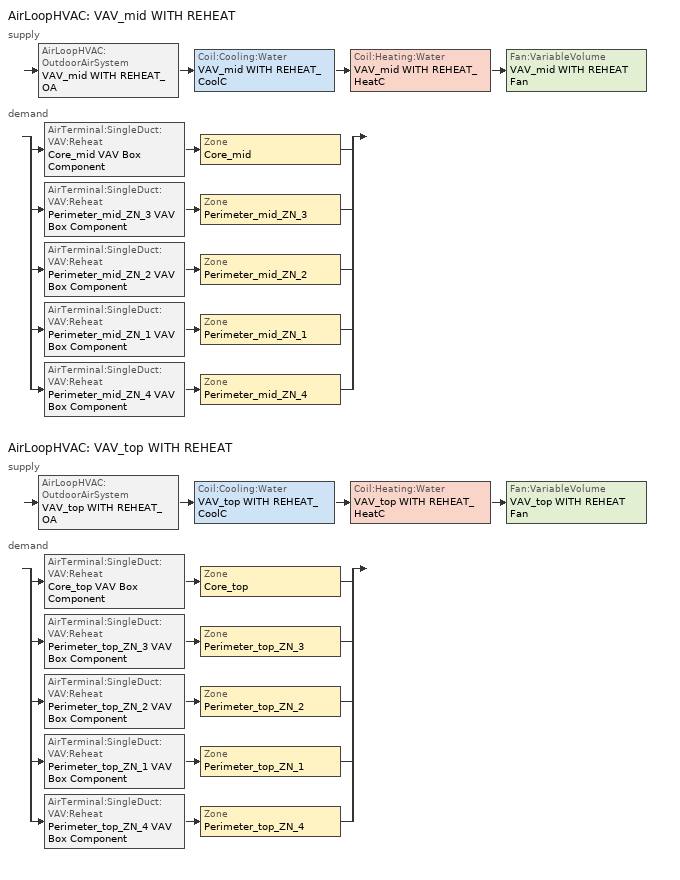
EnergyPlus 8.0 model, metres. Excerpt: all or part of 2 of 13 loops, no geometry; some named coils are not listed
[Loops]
AirLoopHVAC 'VAV_mid WITH REHEAT'
 supply: AirLoopHVAC:OutdoorAirSystem 'VAV_mid WITH REHEAT_OA' > Coil:Cooling:Water 'VAV_mid WITH REHEAT_CoolC' > Coil:Heating:Water 'VAV_mid WITH REHEAT_HeatC' > Fan:VariableVolume 'VAV_mid WITH REHEAT Fan'
 demand: split
  | AirTerminal:SingleDuct:VAV:Reheat 'Core_mid VAV Box Component' > Zone 'Core_mid'
  | AirTerminal:SingleDuct:VAV:Reheat 'Perimeter_mid_ZN_3 VAV Box Component' > Zone 'Perimeter_mid_ZN_3'
  | AirTerminal:SingleDuct:VAV:Reheat 'Perimeter_mid_ZN_2 VAV Box Component' > Zone 'Perimeter_mid_ZN_2'
  | AirTerminal:SingleDuct:VAV:Reheat 'Perimeter_mid_ZN_1 VAV Box Component' > Zone 'Perimeter_mid_ZN_1'
  | AirTerminal:SingleDuct:VAV:Reheat 'Perimeter_mid_ZN_4 VAV Box Component' > Zone 'Perimeter_mid_ZN_4'
AirLoopHVAC 'VAV_top WITH REHEAT'
 supply: AirLoopHVAC:OutdoorAirSystem 'VAV_top WITH REHEAT_OA' > Coil:Cooling:Water 'VAV_top WITH REHEAT_CoolC' > Coil:Heating:Water 'VAV_top WITH REHEAT_HeatC' > Fan:VariableVolume 'VAV_top WITH REHEAT Fan'
 demand: split
  | AirTerminal:SingleDuct:VAV:Reheat 'Core_top VAV Box Component' > Zone 'Core_top'
  | AirTerminal:SingleDuct:VAV:Reheat 'Perimeter_top_ZN_3 VAV Box Component' > Zone 'Perimeter_top_ZN_3'
  | AirTerminal:SingleDuct:VAV:Reheat 'Perimeter_top_ZN_2 VAV Box Component' > Zone 'Perimeter_top_ZN_2'
  | AirTerminal:SingleDuct:VAV:Reheat 'Perimeter_top_ZN_1 VAV Box Component' > Zone 'Perimeter_top_ZN_1'
  | AirTerminal:SingleDuct:VAV:Reheat 'Perimeter_top_ZN_4 VAV Box Component' > Zone 'Perimeter_top_ZN_4'
[Sizing:Zone] Zone Cooling Design Supply Air Temperature Input Method=SupplyAirTemperature; Zone Cooling Design Supply Air Temperature {C}=12.8; Zone Heating Design Supply Air Temperature Input Method=SupplyAirTemperature; Zone Heating Design Supply Air Temperature {C}=40; Zone Cooling Design Supply Air Humidity Ratio {kg-H2O/kg-air}=0.0085; Zone Heating Design Supply Air Humidity Ratio {kg-H2O/kg-air}=0.008; Zone Heating Sizing Factor=0; Zone Cooling Sizing Factor=0; Cooling Design Air Flow Method=DesignDay; Cooling Design Air Flow Rate {m3/s}=0; Cooling Minimum Air Flow {m3/s}=0; Cooling Minimum Air Flow Fraction=0; Heating Design Air Flow Method=DesignDay; Heating Design Air Flow Rate {m3/s}=0
Name | Design Specification Outdoor Air Object
Core_mid | SZ DSOA Core_mid
Core_top | SZ DSOA Core_top
Perimeter_mid_ZN_3 | SZ DSOA Perimeter_mid_ZN_3
Perimeter_mid_ZN_2 | SZ DSOA Perimeter_mid_ZN_2
Perimeter_mid_ZN_1 | SZ DSOA Perimeter_mid_ZN_1
Perimeter_mid_ZN_4 | SZ DSOA Perimeter_mid_ZN_4
Perimeter_top_ZN_3 | SZ DSOA Perimeter_top_ZN_3
Perimeter_top_ZN_2 | SZ DSOA Perimeter_top_ZN_2
Perimeter_top_ZN_1 | SZ DSOA Perimeter_top_ZN_1
Perimeter_top_ZN_4 | SZ DSOA Perimeter_top_ZN_4
[DesignSpecification:OutdoorAir]
Name | Outdoor Air Method | outside air flow per zone area {m3/s-m2} | Outdoor Air Flow per Zone {m3/s} | Zone Outdoor Air Method | Outdoor Air Flow per Person {m3/s-person} | Outdoor Air Flow per Zone Floor Area {m3/s-m2}
SZ DSOA Core_mid; SZ DSOA Core_top; SZ DSOA Perimeter_mid_ZN_3; SZ DSOA Perimeter_mid_ZN_2; SZ DSOA Perimeter_mid_ZN_1; SZ DSOA Perimeter_mid_ZN_4; SZ DSOA Perimeter_top_ZN_3; SZ DSOA Perimeter_top_ZN_2; SZ DSOA Perimeter_top_ZN_1; SZ DSOA Perimeter_top_ZN_4 | Flow/Area | 0.000431773 | 0
CM DSOA Core_top; CM DSOA Perimeter_top_ZN_1; CM DSOA Perimeter_top_ZN_2; CM DSOA Perimeter_top_ZN_3; CM DSOA Perimeter_top_ZN_4; CM DSOA Core_mid; CM DSOA Perimeter_mid_ZN_1; CM DSOA Perimeter_mid_ZN_2; CM DSOA Perimeter_mid_ZN_3; CM DSOA Perimeter_mid_ZN_4 |  |  |  | Sum | 1e-08 | 0.000431773
[Sizing:System] Type of Load to Size On=Sensible; Minimum System Air Flow Ratio=0.3; Preheat Design Temperature {C}=7; Preheat Design Humidity Ratio {kgWater/kgDryAir}=0.008; Precool Design Temperature {C}=12.8; Precool Design Humidity Ratio {kgWater/kgDryAir}=0.008; Central Cooling Design Supply Air Temperature {C}=12.8; Central Heating Design Supply Air Temperature {C}=12.8; Sizing Option=Coincident; 100% Outdoor Air in Cooling=No; 100% Outdoor Air in Heating=No; Central Cooling Design Supply Air Humidity Ratio {kg-H2O/kg-Air}=0.0085; Central Heating Design Supply Air Humidity Ratio {kgWater/kgDryAir}=0.008; Cooling Design Air Flow Method=DesignDay; Cooling Design Air Flow Rate {m3/s}=0; Heating Design Air Flow Method=DesignDay; Heating Design Air Flow Rate {m3/s}=0; System Outdoor Air Method=ZoneSum
Name | Design Outdoor Air Flow Rate {m3/s}
VAV_mid WITH REHEAT | 25.3803
VAV_top WITH REHEAT | 2.53804
[AirLoopHVAC] Design Supply Air Flow Rate {m3/s}=AUTOSIZE
VAV_mid WITH REHEAT; VAV_top WITH REHEAT
[SetpointManager:OutdoorAirReset] Control Variable=Temperature; Setpoint at Outdoor Low Temperature {C}=15.6; Outdoor Low Temperature {C}=10; Setpoint at Outdoor High Temperature {C}=12.8; Outdoor High Temperature {C}=21.1
Name | Setpoint Node or NodeList
VAV_mid Supply Air Temperature Manager | VAV_mid WITH REHEAT Supply Equipment Outlet Node
VAV_top Supply Air Temperature Manager | VAV_top WITH REHEAT Supply Equipment Outlet Node
[SetpointManager:MixedAir] Control Variable=Temperature
Name | Setpoint Node or NodeList
VAV_mid WITH REHEAT_CoolC SAT Manager | VAV_mid WITH REHEAT_CoolC-VAV WITH REHEAT_HeatCNode
VAV_mid WITH REHEAT_HeatC SAT Manager | VAV_mid WITH REHEAT_HeatC-VAV WITH REHEAT FanNode
VAV_mid WITH REHEAT_OAMixed Air Temp Manager | VAV_mid WITH REHEAT_OA-VAV WITH REHEAT_CoolCNode
VAV_top WITH REHEAT_CoolC SAT Manager | VAV_top WITH REHEAT_CoolC-VAV WITH REHEAT_HeatCNode
VAV_top WITH REHEAT_HeatC SAT Manager | VAV_top WITH REHEAT_HeatC-VAV WITH REHEAT FanNode
VAV_top WITH REHEAT_OAMixed Air Temp Manager | VAV_top WITH REHEAT_OA-VAV WITH REHEAT_CoolCNode
[SetpointManager:OutdoorAirPretreat] Control Variable=Temperature; Minimum Setpoint Temperature {C}=-99; Maximum Setpoint Temperature {C}=99; Minimum Setpoint Humidity Ratio {kgWater/kgDryAir}=0.00001; Maximum Setpoint Humidity Ratio {kgWater/kgDryAir}=1
Name | Setpoint Node or NodeList
VAV_mid WITH REHEAT Heat Exhchanger Supply Air Temp Manager | VAV_mid WITH REHEAT Heat Recovery Outlet Node
VAV_top WITH REHEAT Heat Exhchanger Supply Air Temp Manager | VAV_top WITH REHEAT Heat Recovery Outlet Node
[Controller:WaterCoil] Control Variable=Temperature; Actuator Variable=FLOW; Maximum Actuated Flow {m3/s}=AUTOSIZE; Minimum Actuated Flow {m3/s}=0
Name | Action | Controller Convergence Tolerance {deltaC}
VAV_mid WITH REHEAT_CoolC_Controller; VAV_top WITH REHEAT_CoolC_Controller | REVERSE
VAV_mid WITH REHEAT_HeatC_Controller; VAV_top WITH REHEAT_HeatC_Controller | NORMAL | 0.0001
[Controller:OutdoorAir] Maximum Outdoor Air Flow Rate {m3/s}=AUTOSIZE; Economizer Control Type=DifferentialDryBulb; Economizer Control Action Type=ModulateFlow; Lockout Type=NoLockout; Minimum Limit Type=FixedMinimum; Minimum Outdoor Air Schedule=MinOA_MotorizedDamper_Sched
Name | Minimum Outdoor Air Flow Rate {m3/s}                      !- Minimum Outdoor Air Flow Rate {m3/s} | Mechanical Ventilation Controller | Minimum Outdoor Air Flow Rate {m3/s}
VAV_mid WITH REHEAT_OA_Controller | 0 | VAV_mid WITH REHEAT_DCV
VAV_top WITH REHEAT_OA_Controller |  | VAV_top WITH REHEAT_DCV | 0
[Controller:MechanicalVentilation]
VAV_top WITH REHEAT_DCV: MinOA_MotorizedDamper_Sched, Yes, VentilationRateProcedure, Core_top, CM DSOA Core_top, CM DSZAD Core_top, Perimeter_top_ZN_1, CM DSOA Perimeter_top_ZN_1, CM DSZAD Perimeter_top_ZN_1, Perimeter_top_ZN_2, CM DSOA Perimeter_top_ZN_2, CM DSZAD Perimeter_top_ZN_2, Perimeter_top_ZN_3, CM DSOA Perimeter_top_ZN_3, CM DSZAD Perimeter_top_ZN_3, Perimeter_top_ZN_4, CM DSOA Perimeter_top_ZN_4, CM DSZAD Perimeter_top_ZN_4
VAV_mid WITH REHEAT_DCV: MinOA_MotorizedDamper_Sched, Yes, VentilationRateProcedure, Core_mid, CM DSOA Core_mid, CM DSZAD Core_mid, Perimeter_mid_ZN_1, CM DSOA Perimeter_mid_ZN_1, CM DSZAD Perimeter_mid_ZN_1, Perimeter_mid_ZN_2, CM DSOA Perimeter_mid_ZN_2, CM DSZAD Perimeter_mid_ZN_2, Perimeter_mid_ZN_3, CM DSOA Perimeter_mid_ZN_3, CM DSZAD Perimeter_mid_ZN_3, Perimeter_mid_ZN_4, CM DSOA Perimeter_mid_ZN_4, CM DSZAD Perimeter_mid_ZN_4
[DesignSpecification:ZoneAirDistribution]
CM DSZAD Core_top; CM DSZAD Core_mid: Zone Air Distribution Effectiveness in Cooling Mode 1=1; Zone Air Distribution Effectiveness in Heating Mode 1=1
CM DSZAD Perimeter_top_ZN_1; CM DSZAD Perimeter_mid_ZN_1: Zone Air Distribution Effectiveness in Cooling Mode 2=1; Zone Air Distribution Effectiveness in Heating Mode 2=1
CM DSZAD Perimeter_top_ZN_2; CM DSZAD Perimeter_mid_ZN_2: Zone Air Distribution Effectiveness in Cooling Mode 3=1; Zone Air Distribution Effectiveness in Heating Mode 3=1
CM DSZAD Perimeter_top_ZN_3; CM DSZAD Perimeter_mid_ZN_3: Zone Air Distribution Effectiveness in Cooling Mode 4=1; Zone Air Distribution Effectiveness in Heating Mode 4=1
CM DSZAD Perimeter_top_ZN_4; CM DSZAD Perimeter_mid_ZN_4: Zone Air Distribution Effectiveness in Cooling Mode 5=1; Zone Air Distribution Effectiveness in Heating Mode 5=1
[Zone equipment]
Core_mid: Core_mid VAV Box Component
Core_top: Core_top VAV Box Component
Perimeter_mid_ZN_3: Perimeter_mid_ZN_3 VAV Box Component
Perimeter_mid_ZN_2: Perimeter_mid_ZN_2 VAV Box Component
Perimeter_mid_ZN_1: Perimeter_mid_ZN_1 VAV Box Component
Perimeter_mid_ZN_4: Perimeter_mid_ZN_4 VAV Box Component
Perimeter_top_ZN_3: Perimeter_top_ZN_3 VAV Box Component
Perimeter_top_ZN_2: Perimeter_top_ZN_2 VAV Box Component
Perimeter_top_ZN_1: Perimeter_top_ZN_1 VAV Box Component
Perimeter_top_ZN_4: Perimeter_top_ZN_4 VAV Box Component
[AirTerminal:SingleDuct:VAV:Reheat] Availability Schedule=ALWAYS_ON; Maximum Air Flow Rate {m3/s}=AUTOSIZE; Zone Minimum Air Flow Input Method=Constant; Maximum Hot Water or Steam Flow Rate {m3/s}=AUTOSIZE; Minimum Hot Water or Steam Flow Rate {m3/s}=0; Convergence Tolerance=0.001; Damper Heating Action=reverse; Maximum Flow Fraction During Reheat=0.5; Maximum Reheat Air Temperature {C}=40
Name | Constant Minimum Air Flow Fractionrac | Reheat Coil | Constant Minimum Air Flow Fraction
Core_mid VAV Box Component | 0.352452 | Core_mid VAV Box Reheat Coil
Core_top VAV Box Component | 0.357011 | Core_top VAV Box Reheat Coil
Perimeter_mid_ZN_3 VAV Box Component |  | Perimeter_mid_ZN_3 VAV Box Reheat Coil | 0.282138
Perimeter_mid_ZN_2 VAV Box Component |  | Perimeter_mid_ZN_2 VAV Box Reheat Coil | 0.2
Perimeter_mid_ZN_1 VAV Box Component |  | Perimeter_mid_ZN_1 VAV Box Reheat Coil | 0.2
Perimeter_mid_ZN_4 VAV Box Component |  | Perimeter_mid_ZN_4 VAV Box Reheat Coil | 0.2
Perimeter_top_ZN_3 VAV Box Component |  | Perimeter_top_ZN_3 VAV Box Reheat Coil | 0.255775
Perimeter_top_ZN_2 VAV Box Component |  | Perimeter_top_ZN_2 VAV Box Reheat Coil | 0.2
Perimeter_top_ZN_1 VAV Box Component |  | Perimeter_top_ZN_1 VAV Box Reheat Coil | 0.2
Perimeter_top_ZN_4 VAV Box Component |  | Perimeter_top_ZN_4 VAV Box Reheat Coil | 0.2
[ZoneControl:Thermostat] Control Type Schedule=Dual Zone Control Type Sched
Name | Zone or ZoneList | Control 1
Core_mid Thermostat | Core_mid | Core_mid DualSPSched
Core_top Thermostat | Core_top | Core_top DualSPSched
Perimeter_mid_ZN_3 Thermostat | Perimeter_mid_ZN_3 | Perimeter_mid_ZN_3 DualSPSched
Perimeter_mid_ZN_2 Thermostat | Perimeter_mid_ZN_2 | Perimeter_mid_ZN_2 DualSPSched
Perimeter_mid_ZN_1 Thermostat | Perimeter_mid_ZN_1 | Perimeter_mid_ZN_1 DualSPSched
Perimeter_mid_ZN_4 Thermostat | Perimeter_mid_ZN_4 | Perimeter_mid_ZN_4 DualSPSched
Perimeter_top_ZN_3 Thermostat | Perimeter_top_ZN_3 | Perimeter_top_ZN_3 DualSPSched
Perimeter_top_ZN_2 Thermostat | Perimeter_top_ZN_2 | Perimeter_top_ZN_2 DualSPSched
Perimeter_top_ZN_1 Thermostat | Perimeter_top_ZN_1 | Perimeter_top_ZN_1 DualSPSched
Perimeter_top_ZN_4 Thermostat | Perimeter_top_ZN_4 | Perimeter_top_ZN_4 DualSPSched
[ThermostatSetpoint:DualSetpoint] Heating Setpoint Temperature Schedule Nameating Se=HTGSETP_SCH_YES_OPTIMUM; Cooling Setpoint Temperature Schedule Nameedule Na=CLGSETP_SCH_YES_OPTIMUM
Core_mid DualSPSched; Core_top DualSPSched; Perimeter_mid_ZN_3 DualSPSched; Perimeter_mid_ZN_2 DualSPSched; Perimeter_mid_ZN_1 DualSPSched; Perimeter_mid_ZN_4 DualSPSched; Perimeter_top_ZN_3 DualSPSched; Perimeter_top_ZN_2 DualSPSched; Perimeter_top_ZN_1 DualSPSched; Perimeter_top_ZN_4 DualSPSched
[Coil:Cooling:Water] Availability Schedule=ALWAYS_ON; Design Water Flow Rate {m3/s}=AUTOSIZE; Design Air Flow Rate {m3/s}=AUTOSIZE; Design Inlet Water Temperature {C}=AUTOSIZE; Design Inlet Air Temperature {C}=AUTOSIZE; Design Outlet Air Temperature {C}=AUTOSIZE; Design Inlet Air Humidity Ratio {kgWater/kgDryAir}=AUTOSIZE; Design Outlet Air Humidity Ratio {kgWater/kgDryAir}=AUTOSIZE; Type of Analysis=SimpleAnalysis; Heat Exchanger Configuration=CrossFlow
VAV_mid WITH REHEAT_CoolC; VAV_top WITH REHEAT_CoolC
[Coil:Heating:Water] Availability Schedule=ALWAYS_ON; U-Factor Times Area Value {W/K}=AUTOSIZE; Maximum Water Flow Rate {m3/s}=AUTOSIZE; Performance Input Method=UFactorTimesAreaAndDesignWaterFlowRate; Rated Capacity {W}=AUTOSIZE; Rated Inlet Water Temperature {C}=82.2; Rated Inlet Air Temperature {C}=12.8; Rated Outlet Water Temperature {C}=71.1; Rated Outlet Air Temperature {C}=40
VAV_mid WITH REHEAT_HeatC; VAV_top WITH REHEAT_HeatC
[Fan:VariableVolume] Availability Schedule=HVACOperationSchd; Fan Efficiency=0.6084; Pressure Rise {Pa}=1389.42; Maximum Flow Rate {m3/s}=AUTOSIZE; Fan Power Minimum Flow Rate Input Method=Fraction; Fan Power Minimum Flow Fraction=0.25; Motor Efficiency=0.936; Motor In Airstream Fraction=1; Fan Power Coefficient 1=0.0408; Fan Power Coefficient 2=0.088; Fan Power Coefficient 3=-0.0729; Fan Power Coefficient 4=0.9437; Fan Power Coefficient 5=0
VAV_mid WITH REHEAT Fan; VAV_top WITH REHEAT Fan
[HeatExchanger:AirToAir:SensibleAndLatent] Availability Schedule=Always_On; Nominal Supply Air Flow Rate {m3/s}=AUTOSIZE; Sensible Effectiveness at 100% Heating Air Flow=0.7; Latent Effectiveness at 100% Heating Air Flow=0.6; Sensible Effectiveness at 75% Heating Air Flow=0.7; Latent Effectiveness at 75% Heating Air Flow=0.6; Sensible Effectiveness at 100% Cooling Air Flow=0.75; Latent Effectiveness at 100% Cooling Air Flow=0.6; Sensible Effectiveness at 75% Cooling Air Flow=0.75; Latent Effectiveness at 75% Cooling Air Flow=0.6; Nominal Electric Power {W}=1871.04; Supply Air Outlet Temperature Control=Yes; Heat Exchanger Type=Rotary; Frost Control Type=ExhaustOnly; Threshold Temperature {C}=-23.3; Initial Defrost Time Fraction=0.167; Rate of Defrost Time Fraction Increase {1/K}=1.44
VAV_mid WITH REHEAT OA Heat Recovery; VAV_top WITH REHEAT OA Heat Recovery
[EnergyManagementSystem:Sensor]
Name | Output:Variable or Output:Meter Index Key | Output:Variable or Output:Meter
Core_mid_LSr | Core_mid | Zone Lights Electric Power
Core_mid_Occ_Sensor | Core_mid | People Occupant Count
Core_top_LSr | Core_top | Zone Lights Electric Power
Core_top_Occ_Sensor | Core_top | People Occupant Count
Perimeter_mid_ZN_3_LSr | Perimeter_mid_ZN_3 | Zone Lights Electric Power
Perimeter_mid_ZN_3_Occ_Sensor | Perimeter_mid_ZN_3 | People Occupant Count
Perimeter_mid_ZN_2_LSr | Perimeter_mid_ZN_2 | Zone Lights Electric Power
Perimeter_mid_ZN_2_Occ_Sensor | Perimeter_mid_ZN_2 | People Occupant Count
Perimeter_mid_ZN_1_LSr | Perimeter_mid_ZN_1 | Zone Lights Electric Power
Perimeter_mid_ZN_1_Occ_Sensor | Perimeter_mid_ZN_1 | People Occupant Count
Perimeter_mid_ZN_4_LSr | Perimeter_mid_ZN_4 | Zone Lights Electric Power
Perimeter_mid_ZN_4_Occ_Sensor | Perimeter_mid_ZN_4 | People Occupant Count
Perimeter_top_ZN_3_LSr | Perimeter_top_ZN_3 | Zone Lights Electric Power
Perimeter_top_ZN_3_Occ_Sensor | Perimeter_top_ZN_3 | People Occupant Count
Perimeter_top_ZN_2_LSr | Perimeter_top_ZN_2 | Zone Lights Electric Power
Perimeter_top_ZN_2_Occ_Sensor | Perimeter_top_ZN_2 | People Occupant Count
Perimeter_top_ZN_1_LSr | Perimeter_top_ZN_1 | Zone Lights Electric Power
Perimeter_top_ZN_1_Occ_Sensor | Perimeter_top_ZN_1 | People Occupant Count
Perimeter_top_ZN_4_LSr | Perimeter_top_ZN_4 | Zone Lights Electric Power
Perimeter_top_ZN_4_Occ_Sensor | Perimeter_top_ZN_4 | People Occupant Count
[EnergyManagementSystem:Program]
SET_Perimeter_top_ZN_2_Light_EMS_Program: SET Perimeter_top_ZN_2_LSr_IP=0.093*Perimeter_top_ZN_2_LSr/Perimeter_top_ZN_2_Area; IF (Perimeter_top_ZN_2_Occ_Sensor <= 0) && (Perimeter_top_ZN_2_LSr_IP >= 0.02); SET Perimeter_top_ZN_2_Light_Actuator = 0.02*Perimeter_top_ZN_2_Area/0.09290304; ELSE; SET Perimeter_top_ZN_2_Light_Actuator = NULL; ENDIF
SET_Perimeter_top_ZN_1_Light_EMS_Program: SET Perimeter_top_ZN_1_LSr_IP=0.093*Perimeter_top_ZN_1_LSr/Perimeter_top_ZN_1_Area; IF (Perimeter_top_ZN_1_Occ_Sensor <= 0) && (Perimeter_top_ZN_1_LSr_IP >= 0.02); SET Perimeter_top_ZN_1_Light_Actuator = 0.02*Perimeter_top_ZN_1_Area/0.09290304; ELSE; SET Perimeter_top_ZN_1_Light_Actuator = NULL; ENDIF
SET_Perimeter_top_ZN_4_Light_EMS_Program: SET Perimeter_top_ZN_4_LSr_IP=0.093*Perimeter_top_ZN_4_LSr/Perimeter_top_ZN_4_Area; IF (Perimeter_top_ZN_4_Occ_Sensor <= 0) && (Perimeter_top_ZN_4_LSr_IP >= 0.02); SET Perimeter_top_ZN_4_Light_Actuator = 0.02*Perimeter_top_ZN_4_Area/0.09290304; ELSE; SET Perimeter_top_ZN_4_Light_Actuator = NULL; ENDIF
[EnergyManagementSystem:GlobalVariable]
DataCenter_PreheatDeltaT
Wired_LTG
BoilerType; CapRated; EtRated; PLRx; Ecx; SkinLossRate
[EnergyManagementSystem:OutputVariable]
Name | EMS Variable | Type of Data in Variable | Update Frequency | Units
DataCenter_ExtraElecHeatC_Status | DataCenter_ExtraElecHeatC_Status | Averaged | SystemTimeStep
DataCenter_ExtraWaterHeatC_Status | DataCenter_ExtraWaterHeatC_Status | Averaged | SystemTimeStep
DataCenter_ExtraWaterHeatC_SP | DataCenter_ExtraWaterHeatC_SP | Averaged | SystemTimeStep
DataCenter_PreheatDeltaT | DataCenter_PreheatDeltaT | Averaged | SystemTimeStep
Wired_LTG | Wired_LTG | Summed | ZoneTimeStep | J
[EnergyManagementSystem:InternalVariable] Internal Data Type=Zone Floor Area
Name | Internal Data Index Key
Core_mid_Area | Core_mid
Core_top_Area | Core_top
Perimeter_mid_ZN_3_Area | Perimeter_mid_ZN_3
Perimeter_mid_ZN_2_Area | Perimeter_mid_ZN_2
Perimeter_mid_ZN_1_Area | Perimeter_mid_ZN_1
Perimeter_mid_ZN_4_Area | Perimeter_mid_ZN_4
Perimeter_top_ZN_3_Area | Perimeter_top_ZN_3
Perimeter_top_ZN_2_Area | Perimeter_top_ZN_2
Perimeter_top_ZN_1_Area | Perimeter_top_ZN_1
Perimeter_top_ZN_4_Area | Perimeter_top_ZN_4
[ElectricLoadCenter:Transformer]
Transformer 1: Availability Schedule=Always_On; Transformer Usage=PowerInFromGrid; Nameplate Rating {VA}=500000; Phase=3; Conductor Material=Aluminum; Full Load Temperature Rise {C}=150; Fraction of Eddy Current Losses=0.1; Performance Input Method=NominalEfficiency; Nameplate Efficiency=0.991; Per Unit Load for Nameplate Efficiency=0.35; Reference Temperature for Nameplate Efficiency {C}=75; Consider Transformer Loss for Utility Cost=Yes; Meter 1=Wired_LTG_Electricity; Meter 2=Wired_Int_EQUIP
[Schedule:Compact]
ALWAYS_ON: Through: 12/31, For: AllDays, Until: 24:00, 1
HVACOperationSchd: Through: 12/31, For: Weekdays SummerDesignDay, Until: 06:00, 0, Until: 22:00, 1, Until: 24:00, 0, For: Saturday WinterDesignDay, Until: 06:00, 0, Until: 18:00, 1, Until: 24:00, 0, For: Sunday Holidays AllOtherDays, Until: 24:00, 0
HTGSETP_SCH_YES_OPTIMUM: Through: 12/31, For: WinterDesignDay, Until: 05:00, 15.6, Until: 06:00, 17.6, Until: 07:00, 19.6, Until: 22:00, 21, Until: 24:00, 15.6, For: Weekdays, Until: 04:00, 15.6, Until: 05:00, 17.8, Until: 06:00, 20, Until: 22:00, 21, Until: 24:00, 15.6, For SummerDesignDay, Until: 24:00, 15.6, For: Saturday, Until: 04:00, 15.6, Until: 05:00, 17.8, Until: 06:00, 20, Until: 17:00, 21, Until: 24:00, 15.6, For: Sunday Holidays AllOtherDays, Until: 24:00, 15.6
CLGSETP_SCH_YES_OPTIMUM: Through: 12/31, For: SummerDesignDay, Until: 05:00, 26.7, Until: 06:00, 25.7, Until: 07:00, 25, Until: 22:00, 24, Until: 24:00, 26.7, For: Weekdays, Until: 04:00, 26.7, Until: 05:00, 25.6, Until: 06:00, 25, Until: 22:00, 24, Until: 24:00, 26.7, For: Saturday, Until: 04:00, 26.7, Until: 05:00, 25.6, Until: 06:00, 25, Until: 17:00, 24, Until: 24:00, 26.7, For WinterDesignDay, Until: 24:00, 26.7, For: Sunday Holidays AllOtherDays, Until: 24:00, 26.7
MinOA_MotorizedDamper_Sched: Through: 12/31, For: Weekdays SummerDesignDay, Until: 07:00, 0, Until: 22:00, 1, Until: 24:00, 0, For: Saturday WinterDesignDay, Until: 07:00, 0, Until: 18:00, 1, Until: 24:00, 0, For: Sunday Holidays AllOtherDays, Until: 24:00, 0
Dual Zone Control Type Sched: Through: 12/31, For: AllDays, Until: 24:00, 4
